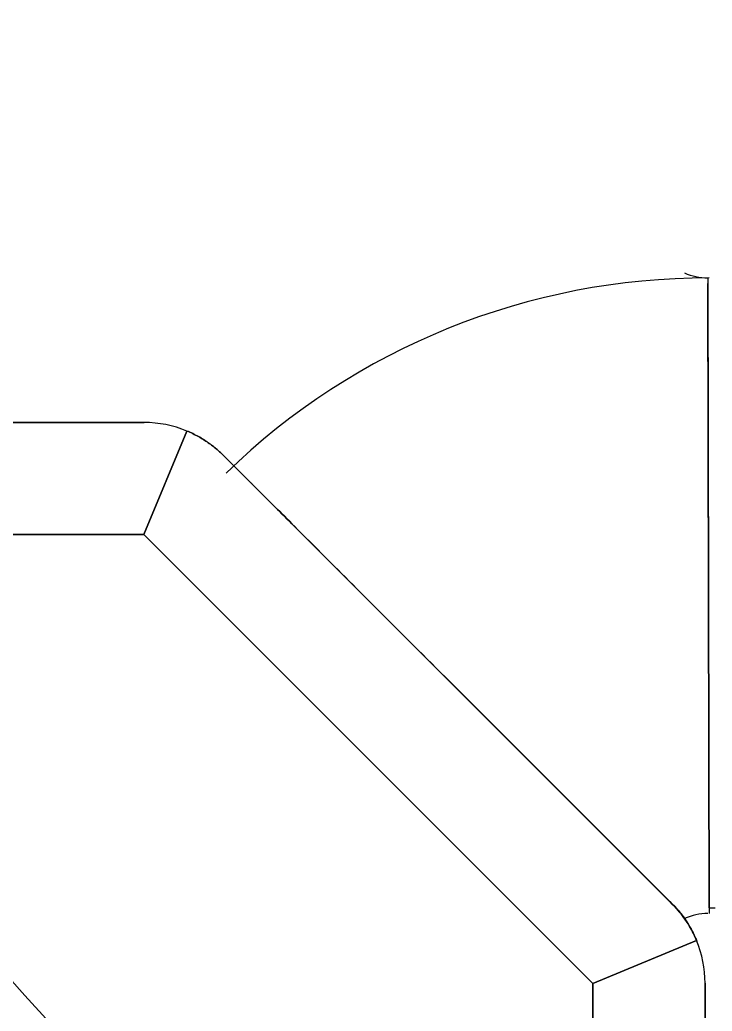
# Model space of a CAD drawing. Header units: millimetres. Extents: x 441156 to 441876, y 4514765 to 4515211.
# Drawn here: x 441308.9676 to 441309.0602, y 4515040.9491 to 4515041.0817 of the extents above; entities that cross this region are included whole.
import ezdxf

# ---------------------------------------------------------------- set-up
doc = ezdxf.new("R2010")
doc.units = ezdxf.units.MM
doc.layers.add('01_mono PRIMERA', color=2, linetype='Continuous')
doc.layers.add('Instalaciones_ventilación_extracción', color=86, linetype='Continuous', lineweight=25)

# ---------------------------------------------------------------- blocks, each defined once
blk = doc.blocks.new('A$C07944EAF')
at = {"layer": '01_mono PRIMERA', "color": 254}
blk.add_arc((4.20728464771571, 9.214932150021014), 0.725, 183.2758289597542, 269.999999999964, dxfattribs=at)

msp = doc.modelspace()

# ---------------------------------------------------------------- linework, layer by layer
at = {"layer": 'Instalaciones_ventilación_extracción'}
for p, q in [((441309.059615368, 4515041.047135916, -5.307373326944943e-07), (441309.0597637202, 4515040.962136044, -5.307373326944943e-07)), ((441309.059615368, 4515041.047135916, -5.307373326944943e-07), (441309.0597637202, 4515040.962136044, -5.307373326944943e-07)), ((441309.0596166765, 4515041.046385904, -5.307373326944943e-07), (441309.0597624117, 4515040.962885903, -5.307373326944943e-07)), ((441309.0597624117, 4515040.962885903, -5.307373326944943e-07), (441309.0596166765, 4515041.046385904, -5.307373326944943e-07)), ((441308.9842428564, 4515041.027801679, -5.307373326944943e-07), (441308.7242428557, 4515041.027801679, -5.307373326944943e-07)), ((441308.7242428557, 4515041.027801679, -5.307373326944943e-07), (441308.9842428564, 4515041.027801679, -5.307373326944943e-07)), ((441308.9899780731, 4515041.026661956, -5.307373326944943e-07), (441308.9842369584, 4515041.012801679, -5.307373326944943e-07)), ((441308.9842369584, 4515041.012801679, -5.307373326944943e-07), (441308.9899780731, 4515041.026661956, -5.307373326944943e-07)), ((441308.9901790441, 4515041.026577085, -5.307373326944943e-07), (441308.9899780703, 4515041.026661955, -5.307373326944943e-07)), ((441308.9899780703, 4515041.026661955, -5.307373326944943e-07), (441308.9901790441, 4515041.026577085, -5.307373326944943e-07)), ((441308.990377332, 4515041.026489912, -5.307373326944943e-07), (441308.9901790441, 4515041.026577085, -5.307373326944943e-07)), ((441308.9901790441, 4515041.026577085, -5.307373326944943e-07), (441308.990377332, 4515041.026489912, -5.307373326944943e-07)), ((441308.9905731175, 4515041.026400434, -5.307373326944943e-07), (441308.990377332, 4515041.026489912, -5.307373326944943e-07)), ((441308.990377332, 4515041.026489912, -5.307373326944943e-07), (441308.9905731175, 4515041.026400434, -5.307373326944943e-07)), ((441308.9907662626, 4515041.026308821, -5.307373326944943e-07), (441308.9905731175, 4515041.026400434, -5.307373326944943e-07)), ((441308.9905731175, 4515041.026400434, -5.307373326944943e-07), (441308.9907662626, 4515041.026308821, -5.307373326944943e-07)), ((441308.9909566314, 4515041.026215208, -5.307373326944943e-07), (441308.9907662626, 4515041.026308821, -5.307373326944943e-07)), ((441308.9907662626, 4515041.026308821, -5.307373326944943e-07), (441308.9909566314, 4515041.026215208, -5.307373326944943e-07)), ((441308.9911440703, 4515041.026119764, -5.307373326944943e-07), (441308.9909566314, 4515041.026215208, -5.307373326944943e-07)), ((441308.9909566314, 4515041.026215208, -5.307373326944943e-07), (441308.9911440703, 4515041.026119764, -5.307373326944943e-07)), ((441308.9913284275, 4515041.026022642, -5.307373326944943e-07), (441308.9911440703, 4515041.026119764, -5.307373326944943e-07)), ((441308.9911440703, 4515041.026119764, -5.307373326944943e-07), (441308.9913284275, 4515041.026022642, -5.307373326944943e-07)), ((441308.9915095642, 4515041.025923979, -5.307373326944943e-07), (441308.9913284275, 4515041.026022642, -5.307373326944943e-07)), ((441308.9913284275, 4515041.026022642, -5.307373326944943e-07), (441308.9915095642, 4515041.025923979, -5.307373326944943e-07)), ((441308.9916873294, 4515041.025823957, -5.307373326944943e-07), (441308.9915095642, 4515041.025923979, -5.307373326944943e-07)), ((441308.9915095642, 4515041.025923979, -5.307373326944943e-07), (441308.9916873294, 4515041.025823957, -5.307373326944943e-07)), ((441308.9918616004, 4515041.025722746, -5.307373326944943e-07), (441308.9916873294, 4515041.025823957, -5.307373326944943e-07)), ((441308.9916873294, 4515041.025823957, -5.307373326944943e-07), (441308.9918616004, 4515041.025722746, -5.307373326944943e-07)), ((441308.9920322699, 4515041.025620542, -5.307373326944943e-07), (441308.9918616004, 4515041.025722746, -5.307373326944943e-07)), ((441308.9918616004, 4515041.025722746, -5.307373326944943e-07), (441308.9920322699, 4515041.025620542, -5.307373326944943e-07)), ((441308.9921992309, 4515041.025517591, -5.307373326944943e-07), (441308.9920322699, 4515041.025620542, -5.307373326944943e-07)), ((441308.9920322699, 4515041.025620542, -5.307373326944943e-07), (441308.9921992309, 4515041.025517591, -5.307373326944943e-07)), ((441308.9923623474, 4515041.02541406, -5.307373326944943e-07), (441308.9921992309, 4515041.025517591, -5.307373326944943e-07)), ((441308.9921992309, 4515041.025517591, -5.307373326944943e-07), (441308.9923623474, 4515041.02541406, -5.307373326944943e-07)), ((441308.9925215272, 4515041.025310178, -5.307373326944943e-07), (441308.9923623474, 4515041.02541406, -5.307373326944943e-07)), ((441308.9923623474, 4515041.02541406, -5.307373326944943e-07), (441308.9925215272, 4515041.025310178, -5.307373326944943e-07)), ((441308.9926766483, 4515041.025206144, -5.307373326944943e-07), (441308.9925215272, 4515041.025310178, -5.307373326944943e-07)), ((441308.9925215272, 4515041.025310178, -5.307373326944943e-07), (441308.9926766483, 4515041.025206144, -5.307373326944943e-07)), ((441308.9928276184, 4515041.02510217, -5.307373326944943e-07), (441308.9926766483, 4515041.025206144, -5.307373326944943e-07)), ((441308.9926766483, 4515041.025206144, -5.307373326944943e-07), (441308.9928276184, 4515041.02510217, -5.307373326944943e-07)), ((441308.9929751409, 4515041.02499783, -5.307373326944943e-07), (441308.9928276184, 4515041.02510217, -5.307373326944943e-07)), ((441308.9928276184, 4515041.02510217, -5.307373326944943e-07), (441308.9929751409, 4515041.02499783, -5.307373326944943e-07)), ((441308.9931195499, 4515041.024893079, -5.307373326944943e-07), (441308.9929751409, 4515041.02499783, -5.307373326944943e-07)), ((441308.9929751409, 4515041.02499783, -5.307373326944943e-07), (441308.9931195499, 4515041.024893079, -5.307373326944943e-07)), ((441308.9932606173, 4515041.024788191, -5.307373326944943e-07), (441308.9931195499, 4515041.024893079, -5.307373326944943e-07)), ((441308.9931195499, 4515041.024893079, -5.307373326944943e-07), (441308.9932606173, 4515041.024788191, -5.307373326944943e-07)), ((441308.9933981448, 4515041.024683485, -5.307373326944943e-07), (441308.9932606173, 4515041.024788191, -5.307373326944943e-07)), ((441308.9932606173, 4515041.024788191, -5.307373326944943e-07), (441308.9933981448, 4515041.024683485, -5.307373326944943e-07)), ((441308.9935318725, 4515041.024579267, -5.307373326944943e-07), (441308.9933981448, 4515041.024683485, -5.307373326944943e-07)), ((441308.9933981448, 4515041.024683485, -5.307373326944943e-07), (441308.9935318725, 4515041.024579267, -5.307373326944943e-07)), ((441308.9936616178, 4515041.024475828, -5.307373326944943e-07), (441308.9935318725, 4515041.024579267, -5.307373326944943e-07)), ((441308.9935318725, 4515041.024579267, -5.307373326944943e-07), (441308.9936616178, 4515041.024475828, -5.307373326944943e-07)), ((441308.9937871368, 4515041.024373487, -5.307373326944943e-07), (441308.9936616178, 4515041.024475828, -5.307373326944943e-07)), ((441308.9936616178, 4515041.024475828, -5.307373326944943e-07), (441308.9937871368, 4515041.024373487, -5.307373326944943e-07)), ((441308.9939082767, 4515041.024272489, -5.307373326944943e-07), (441308.9937871368, 4515041.024373487, -5.307373326944943e-07)), ((441308.9937871368, 4515041.024373487, -5.307373326944943e-07), (441308.9939082767, 4515041.024272489, -5.307373326944943e-07)), ((441308.9940252965, 4515041.024172865, -5.307373326944943e-07), (441308.9939082767, 4515041.024272489, -5.307373326944943e-07)), ((441308.9939082767, 4515041.024272489, -5.307373326944943e-07), (441308.9940252965, 4515041.024172865, -5.307373326944943e-07)), ((441308.9941383181, 4515041.024074644, -5.307373326944943e-07), (441308.9940252965, 4515041.024172865, -5.307373326944943e-07)), ((441308.9940252965, 4515041.024172865, -5.307373326944943e-07), (441308.9941383181, 4515041.024074644, -5.307373326944943e-07)), ((441308.9942472204, 4515041.023978116, -5.307373326944943e-07), (441308.9941383181, 4515041.024074644, -5.307373326944943e-07)), ((441308.9941383181, 4515041.024074644, -5.307373326944943e-07), (441308.9942472204, 4515041.023978116, -5.307373326944943e-07)), ((441308.9943511169, 4515041.023884229, -5.307373326944943e-07), (441308.9942472204, 4515041.023978116, -5.307373326944943e-07)), ((441308.9942472204, 4515041.023978116, -5.307373326944943e-07), (441308.9943511169, 4515041.023884229, -5.307373326944943e-07)), ((441308.9944495363, 4515041.023793668, -5.307373326944943e-07), (441308.9943511169, 4515041.023884229, -5.307373326944943e-07)), ((441308.9943511169, 4515041.023884229, -5.307373326944943e-07), (441308.9944495363, 4515041.023793668, -5.307373326944943e-07)), ((441308.9945397619, 4515041.02370918, -5.307373326944943e-07), (441308.9944495363, 4515041.023793668, -5.307373326944943e-07)), ((441308.9944495363, 4515041.023793668, -5.307373326944943e-07), (441308.9945397619, 4515041.02370918, -5.307373326944943e-07)), ((441308.9945964328, 4515041.023655408, -5.307373326944943e-07), (441308.9945397619, 4515041.02370918, -5.307373326944943e-07)), ((441308.9945397619, 4515041.02370918, -5.307373326944943e-07), (441308.9945964328, 4515041.023655408, -5.307373326944943e-07)), ((441309.0550965908, 4515040.96315525, -5.307373326944943e-07), (441308.9945964272, 4515041.023655415, -5.307373326944943e-07)), ((441308.9945964272, 4515041.023655415, -5.307373326944943e-07), (441309.0550965908, 4515040.96315525, -5.307373326944943e-07)), ((441309.0548494579, 4515040.963408281, -5.307373326944943e-07), (441308.9948494573, 4515041.023408281, -5.307373326944943e-07)), ((441308.9948494573, 4515041.023408281, -5.307373326944943e-07), (441309.0548494579, 4515040.963408281, -5.307373326944943e-07)), ((441308.9985671508, 4515041.01969058, -5.307373326944943e-07), (441308.998573102, 4515041.019684644, -5.307373326944943e-07)), ((441308.998573102, 4515041.019684644, -5.307373326944943e-07), (441308.9985671508, 4515041.01969058, -5.307373326944943e-07)), ((441308.998573102, 4515041.019684644, -5.307373326944943e-07), (441308.9985911836, 4515041.019666547, -5.307373326944943e-07)), ((441308.9985911836, 4515041.019666547, -5.307373326944943e-07), (441308.998573102, 4515041.019684644, -5.307373326944943e-07)), ((441308.9985911836, 4515041.019666547, -5.307373326944943e-07), (441308.9986218232, 4515041.019635907, -5.307373326944943e-07)), ((441308.9986218232, 4515041.019635907, -5.307373326944943e-07), (441308.9985911836, 4515041.019666547, -5.307373326944943e-07)), ((441308.9986218232, 4515041.019635907, -5.307373326944943e-07), (441308.9986654175, 4515041.019592329, -5.307373326944943e-07)), ((441308.9986654175, 4515041.019592329, -5.307373326944943e-07), (441308.9986218232, 4515041.019635907, -5.307373326944943e-07)), ((441308.9986654175, 4515041.019592329, -5.307373326944943e-07), (441308.9987223334, 4515041.019535398, -5.307373326944943e-07)), ((441308.9987223334, 4515041.019535398, -5.307373326944943e-07), (441308.9986654175, 4515041.019592329, -5.307373326944943e-07)), ((441308.9987223334, 4515041.019535398, -5.307373326944943e-07), (441308.9987928746, 4515041.019464872, -5.307373326944943e-07)), ((441308.9987928746, 4515041.019464872, -5.307373326944943e-07), (441308.9987223334, 4515041.019535398, -5.307373326944943e-07)), ((441308.9987928746, 4515041.019464872, -5.307373326944943e-07), (441308.9988769348, 4515041.019380796, -5.307373326944943e-07)), ((441308.9988769348, 4515041.019380796, -5.307373326944943e-07), (441308.9987928746, 4515041.019464872, -5.307373326944943e-07)), ((441308.9988769348, 4515041.019380796, -5.307373326944943e-07), (441308.9989744238, 4515041.019283323, -5.307373326944943e-07)), ((441308.9989744238, 4515041.019283323, -5.307373326944943e-07), (441308.9988769348, 4515041.019380796, -5.307373326944943e-07)), ((441308.9989744238, 4515041.019283323, -5.307373326944943e-07), (441308.9990852018, 4515041.019172544, -5.307373326944943e-07)), ((441308.9990852018, 4515041.019172544, -5.307373326944943e-07), (441308.9989744238, 4515041.019283323, -5.307373326944943e-07)), ((441308.9990852018, 4515041.019172544, -5.307373326944943e-07), (441308.9992091497, 4515041.019048582, -5.307373326944943e-07)), ((441308.9992091497, 4515041.019048582, -5.307373326944943e-07), (441308.9990852018, 4515041.019172544, -5.307373326944943e-07)), ((441308.9992091497, 4515041.019048582, -5.307373326944943e-07), (441308.9993459898, 4515041.018911741, -5.307373326944943e-07)), ((441308.9993459898, 4515041.018911741, -5.307373326944943e-07), (441308.9992091497, 4515041.019048582, -5.307373326944943e-07)), ((441308.9993459898, 4515041.018911741, -5.307373326944943e-07), (441308.9994951905, 4515041.018762556, -5.307373326944943e-07)), ((441308.9994951905, 4515041.018762556, -5.307373326944943e-07), (441308.9993459898, 4515041.018911741, -5.307373326944943e-07)), ((441308.9994951905, 4515041.018762556, -5.307373326944943e-07), (441308.9996561556, 4515041.018601575, -5.307373326944943e-07)), ((441308.9996561556, 4515041.018601575, -5.307373326944943e-07), (441308.9994951905, 4515041.018762556, -5.307373326944943e-07)), ((441308.9996561556, 4515041.018601575, -5.307373326944943e-07), (441308.9998283507, 4515041.018429395, -5.307373326944943e-07)), ((441308.9998283507, 4515041.018429395, -5.307373326944943e-07), (441308.9996561556, 4515041.018601575, -5.307373326944943e-07)), ((441308.9998283507, 4515041.018429395, -5.307373326944943e-07), (441309.0000111665, 4515041.01824658, -5.307373326944943e-07)), ((441309.0000111665, 4515041.01824658, -5.307373326944943e-07), (441308.9998283507, 4515041.018429395, -5.307373326944943e-07)), ((441309.0000111665, 4515041.01824658, -5.307373326944943e-07), (441309.0002038543, 4515041.018053891, -5.307373326944943e-07)), ((441309.0002038543, 4515041.018053891, -5.307373326944943e-07), (441309.0000111665, 4515041.01824658, -5.307373326944943e-07)), ((441309.0002038543, 4515041.018053891, -5.307373326944943e-07), (441309.000405454, 4515041.017852277, -5.307373326944943e-07)), ((441309.000405454, 4515041.017852277, -5.307373326944943e-07), (441309.0002038543, 4515041.018053891, -5.307373326944943e-07)), ((441309.000405454, 4515041.017852277, -5.307373326944943e-07), (441309.0006150025, 4515041.017642728, -5.307373326944943e-07)), ((441309.0006150025, 4515041.017642728, -5.307373326944943e-07), (441309.000405454, 4515041.017852277, -5.307373326944943e-07)), ((441309.0006150025, 4515041.017642728, -5.307373326944943e-07), (441309.0008315555, 4515041.017426191, -5.307373326944943e-07)), ((441309.0008315555, 4515041.017426191, -5.307373326944943e-07), (441309.0006150025, 4515041.017642728, -5.307373326944943e-07)), ((441309.0008315555, 4515041.017426191, -5.307373326944943e-07), (441309.0010558143, 4515041.017201917, -5.307373326944943e-07)), ((441309.0010558143, 4515041.017201917, -5.307373326944943e-07), (441309.0008315555, 4515041.017426191, -5.307373326944943e-07)), ((441309.0010558143, 4515041.017201917, -5.307373326944943e-07), (441309.0012935148, 4515041.016964231, -5.307373326944943e-07)), ((441309.0012935148, 4515041.016964231, -5.307373326944943e-07), (441309.0010558143, 4515041.017201917, -5.307373326944943e-07)), ((441309.0012935148, 4515041.016964231, -5.307373326944943e-07), (441309.0015450259, 4515041.016712721, -5.307373326944943e-07)), ((441309.0015450259, 4515041.016712721, -5.307373326944943e-07), (441309.0012935148, 4515041.016964231, -5.307373326944943e-07)), ((441309.0015450259, 4515041.016712721, -5.307373326944943e-07), (441309.0018101623, 4515041.016447568, -5.307373326944943e-07)), ((441309.0018101623, 4515041.016447568, -5.307373326944943e-07), (441309.0015450259, 4515041.016712721, -5.307373326944943e-07)), ((441309.0018101623, 4515041.016447568, -5.307373326944943e-07), (441309.0020887572, 4515041.016168973, -5.307373326944943e-07)), ((441309.0020887572, 4515041.016168973, -5.307373326944943e-07), (441309.0018101623, 4515041.016447568, -5.307373326944943e-07)), ((441309.0020887572, 4515041.016168973, -5.307373326944943e-07), (441309.0023806122, 4515041.015877118, -5.307373326944943e-07)), ((441309.0023806122, 4515041.015877118, -5.307373326944943e-07), (441309.0020887572, 4515041.016168973, -5.307373326944943e-07)), ((441309.0023806122, 4515041.015877118, -5.307373326944943e-07), (441309.0026853149, 4515041.015572431, -5.307373326944943e-07)), ((441309.0026853149, 4515041.015572431, -5.307373326944943e-07), (441309.0023806122, 4515041.015877118, -5.307373326944943e-07)), ((441309.0026853149, 4515041.015572431, -5.307373326944943e-07), (441309.0030023008, 4515041.01525543, -5.307373326944943e-07)), ((441309.0030023008, 4515041.01525543, -5.307373326944943e-07), (441309.0026853149, 4515041.015572431, -5.307373326944943e-07)), ((441309.0030023008, 4515041.01525543, -5.307373326944943e-07), (441309.0033310521, 4515041.014926694, -5.307373326944943e-07)), ((441309.0033310521, 4515041.014926694, -5.307373326944943e-07), (441309.0030023008, 4515041.01525543, -5.307373326944943e-07)), ((441309.0033310521, 4515041.014926694, -5.307373326944943e-07), (441309.0036709876, 4515041.014586759, -5.307373326944943e-07)), ((441309.0036709876, 4515041.014586759, -5.307373326944943e-07), (441309.0033310521, 4515041.014926694, -5.307373326944943e-07)), ((441309.0036709876, 4515041.014586759, -5.307373326944943e-07), (441309.0040215579, 4515041.014236173, -5.307373326944943e-07)), ((441309.0040215579, 4515041.014236173, -5.307373326944943e-07), (441309.0036709876, 4515041.014586759, -5.307373326944943e-07)), ((441309.0040215579, 4515041.014236173, -5.307373326944943e-07), (441309.0043820161, 4515041.013875715, -5.307373326944943e-07)), ((441309.0043820161, 4515041.013875715, -5.307373326944943e-07), (441309.0040215579, 4515041.014236173, -5.307373326944943e-07)), ((441309.0043820161, 4515041.013875715, -5.307373326944943e-07), (441309.0047514624, 4515041.013506269, -5.307373326944943e-07)), ((441309.0047514624, 4515041.013506269, -5.307373326944943e-07), (441309.0043820161, 4515041.013875715, -5.307373326944943e-07)), ((441309.0047514624, 4515041.013506269, -5.307373326944943e-07), (441309.0051289796, 4515041.013128751, -5.307373326944943e-07)), ((441309.0051289796, 4515041.013128751, -5.307373326944943e-07), (441309.0047514624, 4515041.013506269, -5.307373326944943e-07)), ((441309.0051289796, 4515041.013128751, -5.307373326944943e-07), (441309.0055136689, 4515041.012744062, -5.307373326944943e-07)), ((441309.0055136689, 4515041.012744062, -5.307373326944943e-07), (441309.0051289796, 4515041.013128751, -5.307373326944943e-07)), ((441308.7242487529, 4515041.012801679, -5.307373326944943e-07), (441308.9842369584, 4515041.012801679, -5.307373326944943e-07)), ((441308.9842369584, 4515041.012801679, -5.307373326944943e-07), (441308.7242487529, 4515041.012801679, -5.307373326944943e-07)), ((441308.9842369584, 4515041.012801679, -5.307373326944943e-07), (441309.044242856, 4515040.952795782, -5.307373326944943e-07)), ((441309.044242856, 4515040.952795782, -5.307373326944943e-07), (441308.9842369584, 4515041.012801679, -5.307373326944943e-07)), ((441309.0055136689, 4515041.012744062, -5.307373326944943e-07), (441309.0059045841, 4515041.012353147, -5.307373326944943e-07)), ((441309.0059045841, 4515041.012353147, -5.307373326944943e-07), (441309.0055136689, 4515041.012744062, -5.307373326944943e-07)), ((441309.0059045841, 4515041.012353147, -5.307373326944943e-07), (441309.0063005797, 4515041.011957166, -5.307373326944943e-07)), ((441309.0063005797, 4515041.011957166, -5.307373326944943e-07), (441309.0059045841, 4515041.012353147, -5.307373326944943e-07)), ((441309.0063005797, 4515041.011957166, -5.307373326944943e-07), (441309.0067004058, 4515041.01155734, -5.307373326944943e-07)), ((441309.0067004058, 4515041.01155734, -5.307373326944943e-07), (441309.0063005797, 4515041.011957166, -5.307373326944943e-07)), ((441309.0067004058, 4515041.01155734, -5.307373326944943e-07), (441309.0071028266, 4515041.011154905, -5.307373326944943e-07)), ((441309.0071028266, 4515041.011154905, -5.307373326944943e-07), (441309.0067004058, 4515041.01155734, -5.307373326944943e-07)), ((441309.0071028266, 4515041.011154905, -5.307373326944943e-07), (441309.0075066191, 4515041.010751126, -5.307373326944943e-07)), ((441309.0075066191, 4515041.010751126, -5.307373326944943e-07), (441309.0071028266, 4515041.011154905, -5.307373326944943e-07)), ((441309.0075066191, 4515041.010751126, -5.307373326944943e-07), (441309.0079169282, 4515041.010340818, -5.307373326944943e-07)), ((441309.0079169282, 4515041.010340818, -5.307373326944943e-07), (441309.0075066191, 4515041.010751126, -5.307373326944943e-07)), ((441309.0079169282, 4515041.010340818, -5.307373326944943e-07), (441309.0083417789, 4515041.009915953, -5.307373326944943e-07)), ((441309.0083417789, 4515041.009915953, -5.307373326944943e-07), (441309.0079169282, 4515041.010340818, -5.307373326944943e-07)), ((441309.0083417789, 4515041.009915953, -5.307373326944943e-07), (441309.0087805455, 4515041.009477186, -5.307373326944943e-07)), ((441309.0087805455, 4515041.009477186, -5.307373326944943e-07), (441309.0083417789, 4515041.009915953, -5.307373326944943e-07)), ((441309.0087805455, 4515041.009477186, -5.307373326944943e-07), (441309.0092325564, 4515041.00902519, -5.307373326944943e-07)), ((441309.0092325564, 4515041.00902519, -5.307373326944943e-07), (441309.0087805455, 4515041.009477186, -5.307373326944943e-07)), ((441309.0092325564, 4515041.00902519, -5.307373326944943e-07), (441309.0096970945, 4515041.008560651, -5.307373326944943e-07)), ((441309.0096970945, 4515041.008560651, -5.307373326944943e-07), (441309.0092325564, 4515041.00902519, -5.307373326944943e-07)), ((441309.0096970945, 4515041.008560651, -5.307373326944943e-07), (441309.0101734287, 4515041.008084303, -5.307373326944943e-07)), ((441309.0101734287, 4515041.008084303, -5.307373326944943e-07), (441309.0096970945, 4515041.008560651, -5.307373326944943e-07)), ((441309.0101734287, 4515041.008084303, -5.307373326944943e-07), (441309.0106606567, 4515041.007597074, -5.307373326944943e-07)), ((441309.0106606567, 4515041.007597074, -5.307373326944943e-07), (441309.0101734287, 4515041.008084303, -5.307373326944943e-07)), ((441309.0106606567, 4515041.007597074, -5.307373326944943e-07), (441309.0111578032, 4515041.007099927, -5.307373326944943e-07)), ((441309.0111578032, 4515041.007099927, -5.307373326944943e-07), (441309.0106606567, 4515041.007597074, -5.307373326944943e-07)), ((441309.0111578032, 4515041.007099927, -5.307373326944943e-07), (441309.0116639071, 4515041.006593823, -5.307373326944943e-07)), ((441309.0116639071, 4515041.006593823, -5.307373326944943e-07), (441309.0111578032, 4515041.007099927, -5.307373326944943e-07)), ((441309.0116639071, 4515041.006593823, -5.307373326944943e-07), (441309.0121780065, 4515041.00607974, -5.307373326944943e-07)), ((441309.0121780065, 4515041.00607974, -5.307373326944943e-07), (441309.0116639071, 4515041.006593823, -5.307373326944943e-07)), ((441309.0121780065, 4515041.00607974, -5.307373326944943e-07), (441309.0126991094, 4515041.005558622, -5.307373326944943e-07)), ((441309.0126991094, 4515041.005558622, -5.307373326944943e-07), (441309.0121780065, 4515041.00607974, -5.307373326944943e-07)), ((441309.0126991094, 4515041.005558622, -5.307373326944943e-07), (441309.013226102, 4515041.005031629, -5.307373326944943e-07)), ((441309.013226102, 4515041.005031629, -5.307373326944943e-07), (441309.0126991094, 4515041.005558622, -5.307373326944943e-07)), ((441309.013226102, 4515041.005031629, -5.307373326944943e-07), (441309.0137577485, 4515041.004499982, -5.307373326944943e-07)), ((441309.0137577485, 4515041.004499982, -5.307373326944943e-07), (441309.013226102, 4515041.005031629, -5.307373326944943e-07)), ((441309.0137577485, 4515041.004499982, -5.307373326944943e-07), (441309.0142928594, 4515041.003964887, -5.307373326944943e-07)), ((441309.0142928594, 4515041.003964887, -5.307373326944943e-07), (441309.0137577485, 4515041.004499982, -5.307373326944943e-07)), ((441309.0142928594, 4515041.003964887, -5.307373326944943e-07), (441309.0148301971, 4515041.003427549, -5.307373326944943e-07)), ((441309.0148301971, 4515041.003427549, -5.307373326944943e-07), (441309.0142928594, 4515041.003964887, -5.307373326944943e-07)), ((441309.0148301971, 4515041.003427549, -5.307373326944943e-07), (441309.0153684969, 4515041.002889234, -5.307373326944943e-07)), ((441309.0153684969, 4515041.002889234, -5.307373326944943e-07), (441309.0148301971, 4515041.003427549, -5.307373326944943e-07)), ((441309.0153684969, 4515041.002889234, -5.307373326944943e-07), (441309.0159063693, 4515041.002351377, -5.307373326944943e-07)), ((441309.0159063693, 4515041.002351377, -5.307373326944943e-07), (441309.0153684969, 4515041.002889234, -5.307373326944943e-07)), ((441309.0159063693, 4515041.002351377, -5.307373326944943e-07), (441309.0164423799, 4515041.001815367, -5.307373326944943e-07)), ((441309.0164423799, 4515041.001815367, -5.307373326944943e-07), (441309.0159063693, 4515041.002351377, -5.307373326944943e-07)), ((441309.0164423799, 4515041.001815367, -5.307373326944943e-07), (441309.0169751103, 4515041.001282636, -5.307373326944943e-07)), ((441309.0169751103, 4515041.001282636, -5.307373326944943e-07), (441309.0164423799, 4515041.001815367, -5.307373326944943e-07)), ((441309.0169751103, 4515041.001282636, -5.307373326944943e-07), (441309.017503797, 4515041.000753949, -5.307373326944943e-07)), ((441309.017503797, 4515041.000753949, -5.307373326944943e-07), (441309.0169751103, 4515041.001282636, -5.307373326944943e-07)), ((441309.017503797, 4515041.000753949, -5.307373326944943e-07), (441309.0180408293, 4515041.000216916, -5.307373326944943e-07)), ((441309.0180408293, 4515041.000216916, -5.307373326944943e-07), (441309.017503797, 4515041.000753949, -5.307373326944943e-07)), ((441309.0180408293, 4515041.000216916, -5.307373326944943e-07), (441309.018590589, 4515040.999667157, -5.307373326944943e-07)), ((441309.018590589, 4515040.999667157, -5.307373326944943e-07), (441309.0180408293, 4515041.000216916, -5.307373326944943e-07)), ((441309.018590589, 4515040.999667157, -5.307373326944943e-07), (441309.0191519288, 4515040.999105802, -5.307373326944943e-07)), ((441309.0191519288, 4515040.999105802, -5.307373326944943e-07), (441309.018590589, 4515040.999667157, -5.307373326944943e-07)), ((441309.0191519288, 4515040.999105802, -5.307373326944943e-07), (441309.0197237525, 4515040.998533979, -5.307373326944943e-07)), ((441309.0197237525, 4515040.998533979, -5.307373326944943e-07), (441309.0191519288, 4515040.999105802, -5.307373326944943e-07)), ((441309.0197237525, 4515040.998533979, -5.307373326944943e-07), (441309.0203049136, 4515040.997952833, -5.307373326944943e-07)), ((441309.0203049136, 4515040.997952833, -5.307373326944943e-07), (441309.0197237525, 4515040.998533979, -5.307373326944943e-07)), ((441309.0203049136, 4515040.997952833, -5.307373326944943e-07), (441309.0208942079, 4515040.997363523, -5.307373326944943e-07)), ((441309.0208942079, 4515040.997363523, -5.307373326944943e-07), (441309.0203049136, 4515040.997952833, -5.307373326944943e-07)), ((441309.0208942079, 4515040.997363523, -5.307373326944943e-07), (441309.021490476, 4515040.99676727, -5.307373326944943e-07)), ((441309.021490476, 4515040.99676727, -5.307373326944943e-07), (441309.0208942079, 4515040.997363523, -5.307373326944943e-07)), ((441309.021490476, 4515040.99676727, -5.307373326944943e-07), (441309.022092374, 4515040.996165372, -5.307373326944943e-07)), ((441309.022092374, 4515040.996165372, -5.307373326944943e-07), (441309.021490476, 4515040.99676727, -5.307373326944943e-07)), ((441309.022092374, 4515040.996165372, -5.307373326944943e-07), (441309.0226986817, 4515040.995559065, -5.307373326944943e-07)), ((441309.0226986817, 4515040.995559065, -5.307373326944943e-07), (441309.022092374, 4515040.996165372, -5.307373326944943e-07)), ((441309.0226986817, 4515040.995559065, -5.307373326944943e-07), (441309.0233081327, 4515040.994949598, -5.307373326944943e-07)), ((441309.0233081327, 4515040.994949598, -5.307373326944943e-07), (441309.0226986817, 4515040.995559065, -5.307373326944943e-07)), ((441309.0233081327, 4515040.994949598, -5.307373326944943e-07), (441309.0239195376, 4515040.994338193, -5.307373326944943e-07)), ((441309.0239195376, 4515040.994338193, -5.307373326944943e-07), (441309.0233081327, 4515040.994949598, -5.307373326944943e-07)), ((441309.0239195376, 4515040.994338193, -5.307373326944943e-07), (441309.0245315525, 4515040.993726179, -5.307373326944943e-07)), ((441309.0245315525, 4515040.993726179, -5.307373326944943e-07), (441309.0239195376, 4515040.994338193, -5.307373326944943e-07)), ((441309.0245315525, 4515040.993726179, -5.307373326944943e-07), (441309.0251428503, 4515040.993114896, -5.307373326944943e-07)), ((441309.0251428503, 4515040.993114896, -5.307373326944943e-07), (441309.0245315525, 4515040.993726179, -5.307373326944943e-07)), ((441309.0251428503, 4515040.993114896, -5.307373326944943e-07), (441309.0257520722, 4515040.992505674, -5.307373326944943e-07)), ((441309.0257520722, 4515040.992505674, -5.307373326944943e-07), (441309.0251428503, 4515040.993114896, -5.307373326944943e-07)), ((441309.0257520722, 4515040.992505674, -5.307373326944943e-07), (441309.026357877, 4515040.991899869, -5.307373326944943e-07)), ((441309.026357877, 4515040.991899869, -5.307373326944943e-07), (441309.0257520722, 4515040.992505674, -5.307373326944943e-07)), ((441309.026357877, 4515040.991899869, -5.307373326944943e-07), (441309.0269588902, 4515040.991298841, -5.307373326944943e-07)), ((441309.0269588902, 4515040.991298841, -5.307373326944943e-07), (441309.026357877, 4515040.991899869, -5.307373326944943e-07)), ((441309.0269588902, 4515040.991298841, -5.307373326944943e-07), (441309.027553739, 4515040.990703993, -5.307373326944943e-07)), ((441309.027553739, 4515040.990703993, -5.307373326944943e-07), (441309.0269588902, 4515040.991298841, -5.307373326944943e-07)), ((441309.027553739, 4515040.990703993, -5.307373326944943e-07), (441309.0281410496, 4515040.990116697, -5.307373326944943e-07)), ((441309.0281410496, 4515040.990116697, -5.307373326944943e-07), (441309.027553739, 4515040.990703993, -5.307373326944943e-07)), ((441309.0281410496, 4515040.990116697, -5.307373326944943e-07), (441309.0287194037, 4515040.989538328, -5.307373326944943e-07)), ((441309.0287194037, 4515040.989538328, -5.307373326944943e-07), (441309.0281410496, 4515040.990116697, -5.307373326944943e-07)), ((441309.0287194037, 4515040.989538328, -5.307373326944943e-07), (441309.0292923403, 4515040.988965406, -5.307373326944943e-07)), ((441309.0292923403, 4515040.988965406, -5.307373326944943e-07), (441309.0287194037, 4515040.989538328, -5.307373326944943e-07)), ((441309.0292923403, 4515040.988965406, -5.307373326944943e-07), (441309.0298739746, 4515040.988383756, -5.307373326944943e-07)), ((441309.0298739746, 4515040.988383756, -5.307373326944943e-07), (441309.0292923403, 4515040.988965406, -5.307373326944943e-07)), ((441309.0298739746, 4515040.988383756, -5.307373326944943e-07), (441309.0304640931, 4515040.987793637, -5.307373326944943e-07)), ((441309.0304640931, 4515040.987793637, -5.307373326944943e-07), (441309.0298739746, 4515040.988383756, -5.307373326944943e-07)), ((441309.0304640931, 4515040.987793637, -5.307373326944943e-07), (441309.0310612916, 4515040.987196455, -5.307373326944943e-07)), ((441309.0310612916, 4515040.987196455, -5.307373326944943e-07), (441309.0304640931, 4515040.987793637, -5.307373326944943e-07)), ((441309.0310612916, 4515040.987196455, -5.307373326944943e-07), (441309.0316641665, 4515040.986593564, -5.307373326944943e-07)), ((441309.0316641665, 4515040.986593564, -5.307373326944943e-07), (441309.0310612916, 4515040.987196455, -5.307373326944943e-07)), ((441309.0316641665, 4515040.986593564, -5.307373326944943e-07), (441309.0322713591, 4515040.985986386, -5.307373326944943e-07)), ((441309.0322713591, 4515040.985986386, -5.307373326944943e-07), (441309.0316641665, 4515040.986593564, -5.307373326944943e-07)), ((441309.0322713591, 4515040.985986386, -5.307373326944943e-07), (441309.0328814824, 4515040.985376264, -5.307373326944943e-07)), ((441309.0328814824, 4515040.985376264, -5.307373326944943e-07), (441309.0322713591, 4515040.985986386, -5.307373326944943e-07)), ((441309.0328814824, 4515040.985376264, -5.307373326944943e-07), (441309.0334931919, 4515040.984764555, -5.307373326944943e-07)), ((441309.0334931919, 4515040.984764555, -5.307373326944943e-07), (441309.0328814824, 4515040.985376264, -5.307373326944943e-07)), ((441309.0334931919, 4515040.984764555, -5.307373326944943e-07), (441309.0341051453, 4515040.984152601, -5.307373326944943e-07)), ((441309.0341051453, 4515040.984152601, -5.307373326944943e-07), (441309.0334931919, 4515040.984764555, -5.307373326944943e-07)), ((441309.0341051453, 4515040.984152601, -5.307373326944943e-07), (441309.0347159849, 4515040.983541761, -5.307373326944943e-07)), ((441309.0347159849, 4515040.983541761, -5.307373326944943e-07), (441309.0341051453, 4515040.984152601, -5.307373326944943e-07)), ((441309.0347159849, 4515040.983541761, -5.307373326944943e-07), (441309.0353244291, 4515040.982933316, -5.307373326944943e-07)), ((441309.0353244291, 4515040.982933316, -5.307373326944943e-07), (441309.0347159849, 4515040.983541761, -5.307373326944943e-07)), ((441309.0353244291, 4515040.982933316, -5.307373326944943e-07), (441309.0359292421, 4515040.982328488, -5.307373326944943e-07)), ((441309.0359292421, 4515040.982328488, -5.307373326944943e-07), (441309.0353244291, 4515040.982933316, -5.307373326944943e-07)), ((441309.0359292421, 4515040.982328488, -5.307373326944943e-07), (441309.0365291871, 4515040.981728559, -5.307373326944943e-07)), ((441309.0365291871, 4515040.981728559, -5.307373326944943e-07), (441309.0359292421, 4515040.982328488, -5.307373326944943e-07)), ((441309.0365291871, 4515040.981728559, -5.307373326944943e-07), (441309.0371229834, 4515040.981134763, -5.307373326944943e-07)), ((441309.0371229834, 4515040.981134763, -5.307373326944943e-07), (441309.0365291871, 4515040.981728559, -5.307373326944943e-07)), ((441309.0371229834, 4515040.981134763, -5.307373326944943e-07), (441309.0377093786, 4515040.980548368, -5.307373326944943e-07)), ((441309.0377093786, 4515040.980548368, -5.307373326944943e-07), (441309.0371229834, 4515040.981134763, -5.307373326944943e-07)), ((441309.0377093786, 4515040.980548368, -5.307373326944943e-07), (441309.0382871217, 4515040.979970609, -5.307373326944943e-07)), ((441309.0382871217, 4515040.979970609, -5.307373326944943e-07), (441309.0377093786, 4515040.980548368, -5.307373326944943e-07)), ((441309.0382871217, 4515040.979970609, -5.307373326944943e-07), (441309.0388550842, 4515040.979402646, -5.307373326944943e-07)), ((441309.0388550842, 4515040.979402646, -5.307373326944943e-07), (441309.0382871217, 4515040.979970609, -5.307373326944943e-07)), ((441309.0388550842, 4515040.979402646, -5.307373326944943e-07), (441309.0394121222, 4515040.978845609, -5.307373326944943e-07)), ((441309.0394121222, 4515040.978845609, -5.307373326944943e-07), (441309.0388550842, 4515040.979402646, -5.307373326944943e-07)), ((441309.0394121222, 4515040.978845609, -5.307373326944943e-07), (441309.0399571051, 4515040.978300626, -5.307373326944943e-07)), ((441309.0399571051, 4515040.978300626, -5.307373326944943e-07), (441309.0394121222, 4515040.978845609, -5.307373326944943e-07)), ((441309.0399571051, 4515040.978300626, -5.307373326944943e-07), (441309.0404890719, 4515040.977768674, -5.307373326944943e-07)), ((441309.0404890719, 4515040.977768674, -5.307373326944943e-07), (441309.0399571051, 4515040.978300626, -5.307373326944943e-07)), ((441309.0404890719, 4515040.977768674, -5.307373326944943e-07), (441309.0410189786, 4515040.977238767, -5.307373326944943e-07)), ((441309.0410189786, 4515040.977238767, -5.307373326944943e-07), (441309.0404890719, 4515040.977768674, -5.307373326944943e-07)), ((441309.0410189786, 4515040.977238767, -5.307373326944943e-07), (441309.0415530363, 4515040.976704694, -5.307373326944943e-07)), ((441309.0415530363, 4515040.976704694, -5.307373326944943e-07), (441309.0410189786, 4515040.977238767, -5.307373326944943e-07)), ((441309.0415530363, 4515040.976704694, -5.307373326944943e-07), (441309.0420898254, 4515040.976167905, -5.307373326944943e-07)), ((441309.0420898254, 4515040.976167905, -5.307373326944943e-07), (441309.0415530363, 4515040.976704694, -5.307373326944943e-07)), ((441309.0420898254, 4515040.976167905, -5.307373326944943e-07), (441309.0426278961, 4515040.97562985, -5.307373326944943e-07)), ((441309.0426278961, 4515040.97562985, -5.307373326944943e-07), (441309.0420898254, 4515040.976167905, -5.307373326944943e-07)), ((441309.0426278961, 4515040.97562985, -5.307373326944943e-07), (441309.0431657992, 4515040.975091947, -5.307373326944943e-07)), ((441309.0431657992, 4515040.975091947, -5.307373326944943e-07), (441309.0426278961, 4515040.97562985, -5.307373326944943e-07)), ((441309.0431657992, 4515040.975091947, -5.307373326944943e-07), (441309.043702146, 4515040.974555586, -5.307373326944943e-07)), ((441309.043702146, 4515040.974555586, -5.307373326944943e-07), (441309.0431657992, 4515040.975091947, -5.307373326944943e-07)), ((441309.043702146, 4515040.974555586, -5.307373326944943e-07), (441309.0442356998, 4515040.974022031, -5.307373326944943e-07)), ((441309.0442356998, 4515040.974022031, -5.307373326944943e-07), (441309.043702146, 4515040.974555586, -5.307373326944943e-07)), ((441309.0442356998, 4515040.974022031, -5.307373326944943e-07), (441309.0447652256, 4515040.973492505, -5.307373326944943e-07)), ((441309.0447652256, 4515040.973492505, -5.307373326944943e-07), (441309.0442356998, 4515040.974022031, -5.307373326944943e-07)), ((441309.0447652256, 4515040.973492505, -5.307373326944943e-07), (441309.0452895024, 4515040.972968244, -5.307373326944943e-07)), ((441309.0452895024, 4515040.972968244, -5.307373326944943e-07), (441309.0447652256, 4515040.973492505, -5.307373326944943e-07)), ((441309.0452895024, 4515040.972968244, -5.307373326944943e-07), (441309.0458072787, 4515040.972450468, -5.307373326944943e-07)), ((441309.0458072787, 4515040.972450468, -5.307373326944943e-07), (441309.0452895024, 4515040.972968244, -5.307373326944943e-07)), ((441309.0458072787, 4515040.972450468, -5.307373326944943e-07), (441309.046317487, 4515040.971940245, -5.307373326944943e-07)), ((441309.046317487, 4515040.971940245, -5.307373326944943e-07), (441309.0458072787, 4515040.972450468, -5.307373326944943e-07)), ((441309.046317487, 4515040.971940245, -5.307373326944943e-07), (441309.0468191802, 4515040.971438565, -5.307373326944943e-07)), ((441309.0468191802, 4515040.971438565, -5.307373326944943e-07), (441309.046317487, 4515040.971940245, -5.307373326944943e-07)), ((441309.0468191802, 4515040.971438565, -5.307373326944943e-07), (441309.0473113376, 4515040.970946394, -5.307373326944943e-07)), ((441309.0473113376, 4515040.970946394, -5.307373326944943e-07), (441309.0468191802, 4515040.971438565, -5.307373326944943e-07)), ((441309.0473113376, 4515040.970946394, -5.307373326944943e-07), (441309.0477930121, 4515040.970464734, -5.307373326944943e-07)), ((441309.0477930121, 4515040.970464734, -5.307373326944943e-07), (441309.0473113376, 4515040.970946394, -5.307373326944943e-07)), ((441309.0477930121, 4515040.970464734, -5.307373326944943e-07), (441309.0482631958, 4515040.969994551, -5.307373326944943e-07)), ((441309.0482631958, 4515040.969994551, -5.307373326944943e-07), (441309.0477930121, 4515040.970464734, -5.307373326944943e-07)), ((441309.0482631958, 4515040.969994551, -5.307373326944943e-07), (441309.0487210666, 4515040.96953668, -5.307373326944943e-07)), ((441309.0487210666, 4515040.96953668, -5.307373326944943e-07), (441309.0482631958, 4515040.969994551, -5.307373326944943e-07)), ((441309.0487210666, 4515040.96953668, -5.307373326944943e-07), (441309.0491659063, 4515040.96909184, -5.307373326944943e-07)), ((441309.0491659063, 4515040.96909184, -5.307373326944943e-07), (441309.0487210666, 4515040.96953668, -5.307373326944943e-07)), ((441309.0491659063, 4515040.96909184, -5.307373326944943e-07), (441309.0495970277, 4515040.968660719, -5.307373326944943e-07)), ((441309.0495970277, 4515040.968660719, -5.307373326944943e-07), (441309.0491659063, 4515040.96909184, -5.307373326944943e-07)), ((441309.0495970277, 4515040.968660719, -5.307373326944943e-07), (441309.0500137144, 4515040.968244031, -5.307373326944943e-07)), ((441309.0500137144, 4515040.968244031, -5.307373326944943e-07), (441309.0495970277, 4515040.968660719, -5.307373326944943e-07)), ((441309.0500137144, 4515040.968244031, -5.307373326944943e-07), (441309.0504179811, 4515040.967839765, -5.307373326944943e-07)), ((441309.0504179811, 4515040.967839765, -5.307373326944943e-07), (441309.0500137144, 4515040.968244031, -5.307373326944943e-07)), ((441309.0504179811, 4515040.967839765, -5.307373326944943e-07), (441309.0508201261, 4515040.967437619, -5.307373326944943e-07)), ((441309.0508201261, 4515040.967437619, -5.307373326944943e-07), (441309.0504179811, 4515040.967839765, -5.307373326944943e-07)), ((441309.0508201261, 4515040.967437619, -5.307373326944943e-07), (441309.051220105, 4515040.967037626, -5.307373326944943e-07)), ((441309.051220105, 4515040.967037626, -5.307373326944943e-07), (441309.0508201261, 4515040.967437619, -5.307373326944943e-07)), ((441309.051220105, 4515040.967037626, -5.307373326944943e-07), (441309.0516166658, 4515040.966641065, -5.307373326944943e-07)), ((441309.0516166658, 4515040.966641065, -5.307373326944943e-07), (441309.051220105, 4515040.967037626, -5.307373326944943e-07)), ((441309.0516166658, 4515040.966641065, -5.307373326944943e-07), (441309.0520085422, 4515040.966249204, -5.307373326944943e-07)), ((441309.0520085422, 4515040.966249204, -5.307373326944943e-07), (441309.0516166658, 4515040.966641065, -5.307373326944943e-07)), ((441309.0520085422, 4515040.966249204, -5.307373326944943e-07), (441309.0523944524, 4515040.965863294, -5.307373326944943e-07)), ((441309.0523944524, 4515040.965863294, -5.307373326944943e-07), (441309.0520085422, 4515040.966249204, -5.307373326944943e-07)), ((441309.0523944524, 4515040.965863294, -5.307373326944943e-07), (441309.0527733582, 4515040.965484388, -5.307373326944943e-07)), ((441309.0527733582, 4515040.965484388, -5.307373326944943e-07), (441309.0523944524, 4515040.965863294, -5.307373326944943e-07)), ((441309.0527733582, 4515040.965484388, -5.307373326944943e-07), (441309.0531443301, 4515040.9651134, -5.307373326944943e-07)), ((441309.0531443301, 4515040.9651134, -5.307373326944943e-07), (441309.0527733582, 4515040.965484388, -5.307373326944943e-07)), ((441309.0531443301, 4515040.9651134, -5.307373326944943e-07), (441309.0535064367, 4515040.964751295, -5.307373326944943e-07)), ((441309.0535064367, 4515040.964751295, -5.307373326944943e-07), (441309.0531443301, 4515040.9651134, -5.307373326944943e-07)), ((441309.0535064367, 4515040.964751295, -5.307373326944943e-07), (441309.0538587616, 4515040.964398985, -5.307373326944943e-07)), ((441309.0538587616, 4515040.964398985, -5.307373326944943e-07), (441309.0535064367, 4515040.964751295, -5.307373326944943e-07)), ((441309.0538587616, 4515040.964398985, -5.307373326944943e-07), (441309.054200421, 4515040.964057324, -5.307373326944943e-07)), ((441309.054200421, 4515040.964057324, -5.307373326944943e-07), (441309.0538587616, 4515040.964398985, -5.307373326944943e-07)), ((441309.054200421, 4515040.964057324, -5.307373326944943e-07), (441309.0545307891, 4515040.963726941, -5.307373326944943e-07)), ((441309.0545307891, 4515040.963726941, -5.307373326944943e-07), (441309.054200421, 4515040.964057324, -5.307373326944943e-07)), ((441309.0545307891, 4515040.963726941, -5.307373326944943e-07), (441309.054849347, 4515040.963408399, -5.307373326944943e-07)), ((441309.054849347, 4515040.963408399, -5.307373326944943e-07), (441309.0545307891, 4515040.963726941, -5.307373326944943e-07)), ((441309.0548494541, 4515040.963408277, -5.307373326944943e-07), (441309.0551390051, 4515040.963110609, -5.307373326944943e-07)), ((441309.0551879247, 4515040.963058667, -5.307373326944943e-07), (441309.0548494541, 4515040.963408277, -5.307373326944943e-07)), ((441309.055150357, 4515040.963098585, -5.307373326944943e-07), (441309.0550965852, 4515040.963155256, -5.307373326944943e-07)), ((441309.0550965852, 4515040.963155256, -5.307373326944943e-07), (441309.055150357, 4515040.963098585, -5.307373326944943e-07)), ((441309.0551390051, 4515040.963110609, -5.307373326944943e-07), (441309.0554110081, 4515040.96281529, -5.307373326944943e-07)), ((441309.0552348447, 4515040.963008359, -5.307373326944943e-07), (441309.055150357, 4515040.963098585, -5.307373326944943e-07)), ((441309.055150357, 4515040.963098585, -5.307373326944943e-07), (441309.0552348447, 4515040.963008359, -5.307373326944943e-07)), ((441309.0555023318, 4515040.962712507, -5.307373326944943e-07), (441309.0551879247, 4515040.963058667, -5.307373326944943e-07)), ((441309.0553254065, 4515040.962909941, -5.307373326944943e-07), (441309.0552348447, 4515040.963008359, -5.307373326944943e-07)), ((441309.0552348447, 4515040.963008359, -5.307373326944943e-07), (441309.0553254065, 4515040.962909941, -5.307373326944943e-07)), ((441309.0554192932, 4515040.962806043, -5.307373326944943e-07), (441309.0553254065, 4515040.962909941, -5.307373326944943e-07)), ((441309.0553254065, 4515040.962909941, -5.307373326944943e-07), (441309.0554192932, 4515040.962806043, -5.307373326944943e-07)), ((441309.0554110081, 4515040.96281529, -5.307373326944943e-07), (441309.055666089, 4515040.962523297, -5.307373326944943e-07)), ((441309.0555158201, 4515040.962697141, -5.307373326944943e-07), (441309.0554192932, 4515040.962806043, -5.307373326944943e-07)), ((441309.0554192932, 4515040.962806043, -5.307373326944943e-07), (441309.0555158201, 4515040.962697141, -5.307373326944943e-07)), ((441309.0597624117, 4515040.962885903, -5.307373326944943e-07), (441309.0606022775, 4515040.962885903, -5.307373326944943e-07)), ((441309.0557947968, 4515040.962370023, -5.307373326944943e-07), (441309.0555023318, 4515040.962712507, -5.307373326944943e-07)), ((441309.0556140411, 4515040.962584119, -5.307373326944943e-07), (441309.0555158201, 4515040.962697141, -5.307373326944943e-07)), ((441309.0555158201, 4515040.962697141, -5.307373326944943e-07), (441309.0556140411, 4515040.962584119, -5.307373326944943e-07)), ((441309.0557136656, 4515040.9624671, -5.307373326944943e-07), (441309.0556140411, 4515040.962584119, -5.307373326944943e-07)), ((441309.0556140411, 4515040.962584119, -5.307373326944943e-07), (441309.0557136656, 4515040.9624671, -5.307373326944943e-07)), ((441309.055666089, 4515040.962523297, -5.307373326944943e-07), (441309.0559048736, 4515040.962235517, -5.307373326944943e-07)), ((441309.0558146638, 4515040.96234596, -5.307373326944943e-07), (441309.0557136656, 4515040.9624671, -5.307373326944943e-07)), ((441309.0557136656, 4515040.9624671, -5.307373326944943e-07), (441309.0558146638, 4515040.96234596, -5.307373326944943e-07)), ((441309.0560666015, 4515040.962032087, -5.307373326944943e-07), (441309.0557947968, 4515040.962370023, -5.307373326944943e-07)), ((441309.055917005, 4515040.962220442, -5.307373326944943e-07), (441309.0558146638, 4515040.96234596, -5.307373326944943e-07)), ((441309.0558146638, 4515040.96234596, -5.307373326944943e-07), (441309.055917005, 4515040.962220442, -5.307373326944943e-07)), ((441309.0559048736, 4515040.962235517, -5.307373326944943e-07), (441309.0561280185, 4515040.961952802, -5.307373326944943e-07)), ((441309.0560204442, 4515040.962090696, -5.307373326944943e-07), (441309.055917005, 4515040.962220442, -5.307373326944943e-07)), ((441309.055917005, 4515040.962220442, -5.307373326944943e-07), (441309.0560204442, 4515040.962090696, -5.307373326944943e-07)), ((441309.0561246611, 4515040.961956968, -5.307373326944943e-07), (441309.0560204442, 4515040.962090696, -5.307373326944943e-07)), ((441309.0560204442, 4515040.962090696, -5.307373326944943e-07), (441309.0561246611, 4515040.961956968, -5.307373326944943e-07)), ((441309.0563184171, 4515040.961700208, -5.307373326944943e-07), (441309.0560666015, 4515040.962032087, -5.307373326944943e-07)), ((441309.0562293669, 4515040.96181944, -5.307373326944943e-07), (441309.0561246611, 4515040.961956968, -5.307373326944943e-07)), ((441309.0561246611, 4515040.961956968, -5.307373326944943e-07), (441309.0562293669, 4515040.96181944, -5.307373326944943e-07)), ((441309.0561280185, 4515040.961952802, -5.307373326944943e-07), (441309.0563361179, 4515040.961676008, -5.307373326944943e-07)), ((441309.0563342561, 4515040.961678373, -5.307373326944943e-07), (441309.0562293669, 4515040.96181944, -5.307373326944943e-07)), ((441309.0562293669, 4515040.96181944, -5.307373326944943e-07), (441309.0563342561, 4515040.961678373, -5.307373326944943e-07)), ((441309.0565508855, 4515040.961375883, -5.307373326944943e-07), (441309.0563184171, 4515040.961700208, -5.307373326944943e-07)), ((441309.0564390076, 4515040.961533964, -5.307373326944943e-07), (441309.0563342561, 4515040.961678373, -5.307373326944943e-07)), ((441309.0563342561, 4515040.961678373, -5.307373326944943e-07), (441309.0564390076, 4515040.961533964, -5.307373326944943e-07)), ((441309.0563361179, 4515040.961676008, -5.307373326944943e-07), (441309.0565298283, 4515040.961405973, -5.307373326944943e-07)), ((441309.0565433474, 4515040.961386441, -5.307373326944943e-07), (441309.0564390076, 4515040.961533964, -5.307373326944943e-07)), ((441309.0564390076, 4515040.961533964, -5.307373326944943e-07), (441309.0565433474, 4515040.961386441, -5.307373326944943e-07)), ((441309.0565298283, 4515040.961405973, -5.307373326944943e-07), (441309.0567096983, 4515040.961143369, -5.307373326944943e-07)), ((441309.0566473212, 4515040.961235471, -5.307373326944943e-07), (441309.0565433474, 4515040.961386441, -5.307373326944943e-07)), ((441309.0565433474, 4515040.961386441, -5.307373326944943e-07), (441309.0566473212, 4515040.961235471, -5.307373326944943e-07)), ((441309.0567646762, 4515040.96106059, -5.307373326944943e-07), (441309.0565508855, 4515040.961375883, -5.307373326944943e-07)), ((441309.0567513555, 4515040.96108035, -5.307373326944943e-07), (441309.0566473212, 4515040.961235471, -5.307373326944943e-07)), ((441309.0566473212, 4515040.961235471, -5.307373326944943e-07), (441309.0567513555, 4515040.96108035, -5.307373326944943e-07)), ((441309.0567096983, 4515040.961143369, -5.307373326944943e-07), (441309.0568761108, 4515040.960888761, -5.307373326944943e-07)), ((441309.0568552371, 4515040.96092117, -5.307373326944943e-07), (441309.0567513555, 4515040.96108035, -5.307373326944943e-07)), ((441309.0567513555, 4515040.96108035, -5.307373326944943e-07), (441309.0568552371, 4515040.96092117, -5.307373326944943e-07)), ((441309.0569604765, 4515040.960755827, -5.307373326944943e-07), (441309.0567646762, 4515040.96106059, -5.307373326944943e-07)), ((441309.0569587675, 4515040.960758055, -5.307373326944943e-07), (441309.0568552371, 4515040.96092117, -5.307373326944943e-07)), ((441309.0568552371, 4515040.96092117, -5.307373326944943e-07), (441309.0569587675, 4515040.960758055, -5.307373326944943e-07)), ((441309.0568761108, 4515040.960888761, -5.307373326944943e-07), (441309.0570301795, 4515040.960643308, -5.307373326944943e-07)), ((441309.0570617187, 4515040.960591093, -5.307373326944943e-07), (441309.0569587675, 4515040.960758055, -5.307373326944943e-07)), ((441309.0569587675, 4515040.960758055, -5.307373326944943e-07), (441309.0570617187, 4515040.960591093, -5.307373326944943e-07)), ((441309.057138944, 4515040.960463102, -5.307373326944943e-07), (441309.0569604765, 4515040.960755827, -5.307373326944943e-07)), ((441309.0570301795, 4515040.960643308, -5.307373326944943e-07), (441309.0571719026, 4515040.960407224, -5.307373326944943e-07)), ((441309.0571639221, 4515040.960420423, -5.307373326944943e-07), (441309.0570617187, 4515040.960591093, -5.307373326944943e-07)), ((441309.0570617187, 4515040.960591093, -5.307373326944943e-07), (441309.0571639221, 4515040.960420423, -5.307373326944943e-07)), ((441309.0573007324, 4515040.960183896, -5.307373326944943e-07), (441309.057138944, 4515040.960463102, -5.307373326944943e-07)), ((441309.0572651335, 4515040.960246152, -5.307373326944943e-07), (441309.0571639221, 4515040.960420423, -5.307373326944943e-07)), ((441309.0571639221, 4515040.960420423, -5.307373326944943e-07), (441309.0572651335, 4515040.960246152, -5.307373326944943e-07)), ((441309.0571719026, 4515040.960407224, -5.307373326944943e-07), (441309.0573020297, 4515040.960181364, -5.307373326944943e-07)), ((441309.0573651548, 4515040.960068388, -5.307373326944943e-07), (441309.0572651335, 4515040.960246152, -5.307373326944943e-07)), ((441309.0572651335, 4515040.960246152, -5.307373326944943e-07), (441309.0573651548, 4515040.960068388, -5.307373326944943e-07)), ((441309.0574464239, 4515040.95991966, -5.307373326944943e-07), (441309.0573007324, 4515040.960183896, -5.307373326944943e-07)), ((441309.0573020297, 4515040.960181364, -5.307373326944943e-07), (441309.0574211096, 4515040.959966429, -5.307373326944943e-07)), ((441309.0574638182, 4515040.95988725, -5.307373326944943e-07), (441309.0573651548, 4515040.960068388, -5.307373326944943e-07)), ((441309.0573651548, 4515040.960068388, -5.307373326944943e-07), (441309.0574638182, 4515040.95988725, -5.307373326944943e-07)), ((441309.0574211096, 4515040.959966429, -5.307373326944943e-07), (441309.0575297064, 4515040.959763166, -5.307373326944943e-07)), ((441309.0575770083, 4515040.95967204, -5.307373326944943e-07), (441309.0574464239, 4515040.95991966, -5.307373326944943e-07)), ((441309.0575609411, 4515040.959702894, -5.307373326944943e-07), (441309.0574638182, 4515040.95988725, -5.307373326944943e-07)), ((441309.0574638182, 4515040.95988725, -5.307373326944943e-07), (441309.0575609411, 4515040.959702894, -5.307373326944943e-07)), ((441309.0575297064, 4515040.959763166, -5.307373326944943e-07), (441309.0576282627, 4515040.959572279, -5.307373326944943e-07)), ((441309.0576563849, 4515040.959515454, -5.307373326944943e-07), (441309.0575609411, 4515040.959702894, -5.307373326944943e-07)), ((441309.0575609411, 4515040.959702894, -5.307373326944943e-07), (441309.0576563849, 4515040.959515454, -5.307373326944943e-07)), ((441309.0576928071, 4515040.959442381, -5.307373326944943e-07), (441309.0575770083, 4515040.95967204, -5.307373326944943e-07)), ((441309.0576282627, 4515040.959572279, -5.307373326944943e-07), (441309.0577171295, 4515040.959394239, -5.307373326944943e-07)), ((441309.0577499968, 4515040.959325086, -5.307373326944943e-07), (441309.0576563849, 4515040.959515454, -5.307373326944943e-07)), ((441309.0576563849, 4515040.959515454, -5.307373326944943e-07), (441309.0577499968, 4515040.959325086, -5.307373326944943e-07)), ((441309.0577943241, 4515040.959232893, -5.307373326944943e-07), (441309.0576928071, 4515040.959442381, -5.307373326944943e-07)), ((441309.0577171295, 4515040.959394239, -5.307373326944943e-07), (441309.0577966887, 4515040.959229505, -5.307373326944943e-07)), ((441309.057841611, 4515040.95913194, -5.307373326944943e-07), (441309.0577499968, 4515040.959325086, -5.307373326944943e-07)), ((441309.0577499968, 4515040.959325086, -5.307373326944943e-07), (441309.057841611, 4515040.95913194, -5.307373326944943e-07)), ((441309.0578818637, 4515040.959045423, -5.307373326944943e-07), (441309.0577943241, 4515040.959232893, -5.307373326944943e-07)), ((441309.0577966887, 4515040.959229505, -5.307373326944943e-07), (441309.0578666506, 4515040.959078016, -5.307373326944943e-07)), ((441309.0579310888, 4515040.958936155, -5.307373326944943e-07), (441309.057841611, 4515040.95913194, -5.307373326944943e-07)), ((441309.057841611, 4515040.95913194, -5.307373326944943e-07), (441309.0579310888, 4515040.958936155, -5.307373326944943e-07)), ((441309.0578666506, 4515040.959078016, -5.307373326944943e-07), (441309.0579293034, 4515040.958941908, -5.307373326944943e-07)), ((441309.0579560669, 4515040.95888078, -5.307373326944943e-07), (441309.0578818637, 4515040.959045423, -5.307373326944943e-07)), ((441309.0579293034, 4515040.958941908, -5.307373326944943e-07), (441309.0579831059, 4515040.95881999, -5.307373326944943e-07)), ((441309.0580182615, 4515040.958737867, -5.307373326944943e-07), (441309.0579310888, 4515040.958936155, -5.307373326944943e-07)), ((441309.0579310888, 4515040.958936155, -5.307373326944943e-07), (441309.0580182615, 4515040.958737867, -5.307373326944943e-07)), ((441309.0580176208, 4515040.958739759, -5.307373326944943e-07), (441309.0579560669, 4515040.95888078, -5.307373326944943e-07)), ((441309.0579831059, 4515040.95881999, -5.307373326944943e-07), (441309.0580290499, 4515040.958713285, -5.307373326944943e-07)), ((441309.044242856, 4515040.952795782, -5.307373326944943e-07), (441309.0581031329, 4515040.958536897, -5.307373326944943e-07)), ((441309.0581031329, 4515040.958536897, -5.307373326944943e-07), (441309.044242856, 4515040.952795782, -5.307373326944943e-07)), ((441309.0580671513, 4515040.958623151, -5.307373326944943e-07), (441309.0580176208, 4515040.958739759, -5.307373326944943e-07)), ((441309.0581031311, 4515040.958536893, -5.307373326944943e-07), (441309.0580182615, 4515040.958737867, -5.307373326944943e-07)), ((441309.0580182615, 4515040.958737867, -5.307373326944943e-07), (441309.0581031311, 4515040.958536893, -5.307373326944943e-07)), ((441309.0580290499, 4515040.958713285, -5.307373326944943e-07), (441309.0580675173, 4515040.958622267, -5.307373326944943e-07)), ((441309.0581052824, 4515040.958531735, -5.307373326944943e-07), (441309.0580671513, 4515040.958623151, -5.307373326944943e-07)), ((441309.0580675173, 4515040.958622267, -5.307373326944943e-07), (441309.0580987827, 4515040.958547407, -5.307373326944943e-07)), ((441309.0580987827, 4515040.958547407, -5.307373326944943e-07), (441309.0581229068, 4515040.95848892, -5.307373326944943e-07)), ((441309.0581322302, 4515040.958466092, -5.307373326944943e-07), (441309.0581052824, 4515040.958531735, -5.307373326944943e-07)), ((441309.0581229068, 4515040.95848892, -5.307373326944943e-07), (441309.0581400114, 4515040.958446973, -5.307373326944943e-07)), ((441309.0581482825, 4515040.958426542, -5.307373326944943e-07), (441309.0581322302, 4515040.958466092, -5.307373326944943e-07)), ((441309.0581400114, 4515040.958446973, -5.307373326944943e-07), (441309.0581502197, 4515040.958421751, -5.307373326944943e-07)), ((441309.0581536227, 4515040.958413328, -5.307373326944943e-07), (441309.0581482825, 4515040.958426542, -5.307373326944943e-07)), ((441309.0581502197, 4515040.958421751, -5.307373326944943e-07), (441309.0581536227, 4515040.958413328, -5.307373326944943e-07)), ((441309.044242856, 4515040.952795782, -5.307373326944943e-07), (441309.044242856, 4515040.692807577, -5.307373326944943e-07)), ((441309.044242856, 4515040.692807577, -5.307373326944943e-07), (441309.044242856, 4515040.952795782, -5.307373326944943e-07)), ((441309.0592428557, 4515040.692801679, -5.307373326944943e-07), (441309.0592428557, 4515040.952801679, -5.307373326944943e-07)), ((441309.0592428557, 4515040.952801679, -5.307373326944943e-07), (441309.0592428557, 4515040.692801679, -5.307373326944943e-07))]:
    msp.add_line(p, q, dxfattribs=at)
for centre, radius, start, end in [((441309.0596022773, 4515041.054635904, -5.307373326944943e-07), 0.007500000000035811, 245.4924377272432, 270.1000185662373), ((441309.0596022773, 4515040.954635903, -5.307373326944943e-07), 0.09250000000044167, 89.89998143376246, 134.114178068403), ((441308.9842428564, 4515041.012801679, -5.307373326944943e-07), 0.01500000000007162, 45.0000280349719, 46.35106260498976), ((441308.9842428564, 4515041.012801679, -5.307373326944943e-07), 0.01500000000007162, 45.0000280349719, 46.35106260498976), ((441309.044242856, 4515040.952801679, -5.307373326944943e-07), 0.01500000000007162, 43.64893630522665, 45.0000280349719), ((441309.044242856, 4515040.952801679, -5.307373326944943e-07), 0.01500000000007162, 43.64893630522665, 45.0000280349719), ((441309.0596022773, 4515040.954635903, -5.307373326944943e-07), 0.007500000000035811, 89.89998143376246, 114.5075622727567)]:
    msp.add_arc(centre, radius, start, end, dxfattribs=at)
for centre, major_axis, ratio, start_param, end_param in [((441308.9842428564, 4515041.012801679, -5.307373326944943e-07), (9.62182119237212e-18, 0.01500000000007162), 0.9999999999999984, -0.3923358589551348, 0), ((441308.9842428564, 4515041.012801679, -5.307373326944943e-07), (-1.24218211923855e-17, -0.01500000000007162), 0.9999999999999984, 2.749256794634657, 3.141592653589792), ((441309.044242856, 4515040.952801679, -5.307373326944943e-07), (0.01500000000007162, -1.192182119238311e-17), 0.9999999999999978, 0, 0.3923358589551309), ((441309.044242856, 4515040.952801679, -5.307373326944943e-07), (-0.01500000000007162, 1.192182119238311e-17), 0.9999999999999998, -3.141592653589792, -2.749256794634661)]:
    msp.add_ellipse(centre, major_axis=major_axis, ratio=ratio, start_param=start_param, end_param=end_param, dxfattribs=at)

# ---------------------------------------------------------------- block references
at = {"layer": '01_mono PRIMERA'}
msp.add_blockref('A$C07944EAF', (441305.2998560904, 4515032.221314855, -5.30737334802911e-07), dxfattribs=at)

doc.saveas('drawing.dxf')
